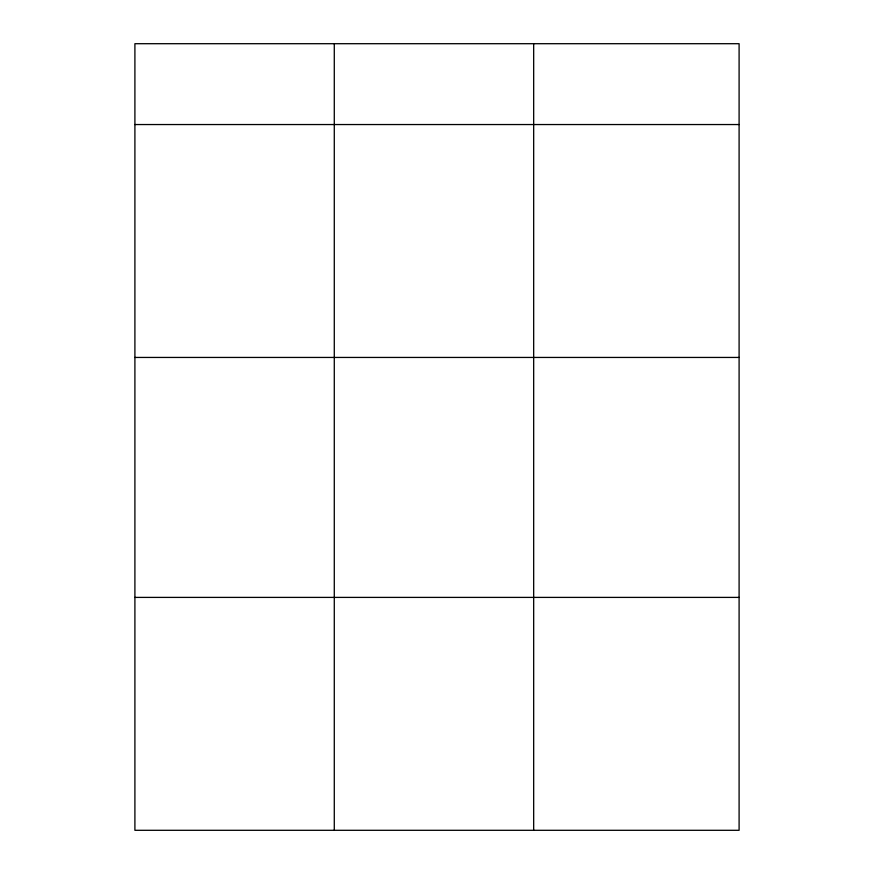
<?xml version="1.0" encoding="UTF-8"?>
<svg xmlns="http://www.w3.org/2000/svg" width="874" height="874" viewBox="0 0 874 874"><rect width="100%" height="100%" fill="white"/><g stroke="black" fill="none" stroke-linecap="round" stroke-linejoin="round"><path stroke-width="1.31" d="M739.098 357.444L739.098 43.7L134.902 43.7L134.902 830.3L739.098 830.3L739.098 357.444L134.902 357.444M134.902 124.545L739.098 124.545M134.902 597.401L739.098 597.401M533.675 43.7L533.675 830.3M334.283 43.7L334.283 830.3"/></g></svg>
